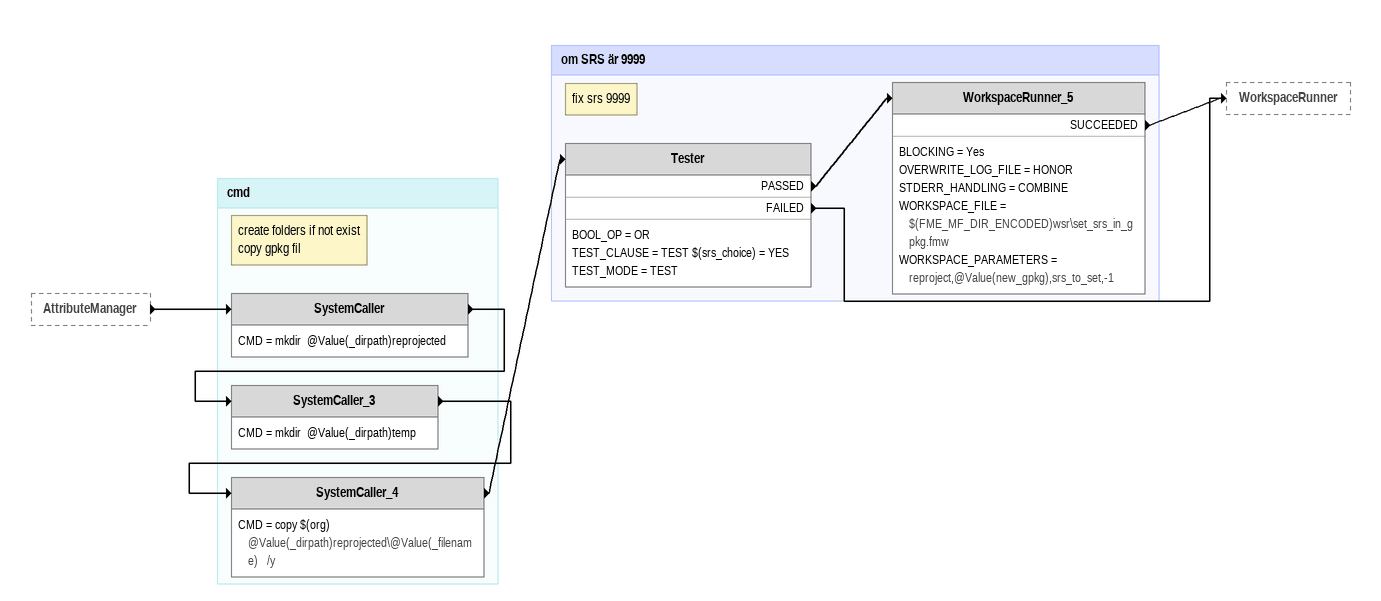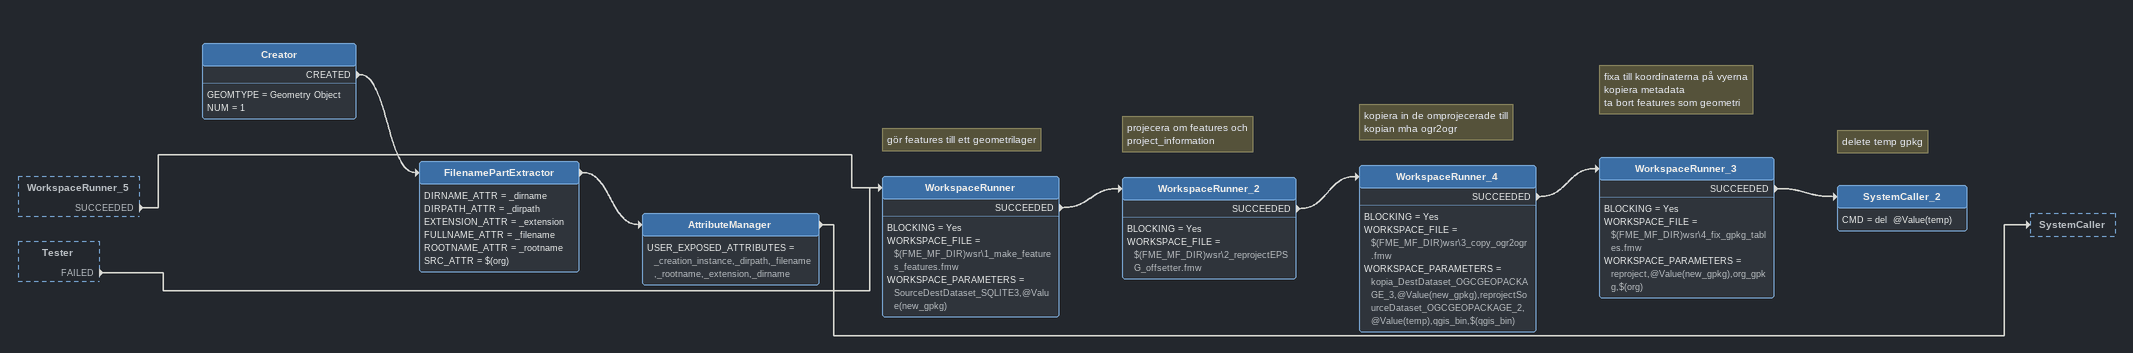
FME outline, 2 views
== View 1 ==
AttributeManager [outside]
    -> SystemCaller

Bookmark: cmd
Note: create folders if not exist / copy gpkg fil
SystemCaller
    CMD = mkdir  @Value(_dirpath)reprojected
    -> SystemCaller_3
SystemCaller_3
    CMD = mkdir  @Value(_dirpath)temp
    -> SystemCaller_4
SystemCaller_4
    CMD = copy $(org) @Value(_dirpath)reprojected\@Value(_filename)   /y
    -> Tester

Bookmark: om SRS är 9999
Note: fix srs 9999
Tester
    BOOL_OP = OR
    TEST_CLAUSE = TEST $(srs_choice) = YES
    TEST_MODE = TEST
    PASSED -> WorkspaceRunner_5
    FAILED -> WorkspaceRunner
WorkspaceRunner_5
    BLOCKING = Yes
    OVERWRITE_LOG_FILE = HONOR
    STDERR_HANDLING = COMBINE
    WORKSPACE_FILE = $(FME_MF_DIR_ENCODED)wsr\set_srs_in_gpkg.fmw
    WORKSPACE_PARAMETERS = reproject,@Value(new_gpkg),srs_to_set,-1
    SUCCEEDED -> WorkspaceRunner

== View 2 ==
WorkspaceRunner_5 [outside]
    SUCCEEDED -> WorkspaceRunner
Tester [outside]
    FAILED -> WorkspaceRunner
Creator
    GEOMTYPE = Geometry Object
    NUM = 1
    CREATED -> FilenamePartExtractor
FilenamePartExtractor
    DIRNAME_ATTR = _dirname
    DIRPATH_ATTR = _dirpath
    EXTENSION_ATTR = _extension
    FULLNAME_ATTR = _filename
    ROOTNAME_ATTR = _rootname
    SRC_ATTR = $(org)
    -> AttributeManager
AttributeManager
    USER_EXPOSED_ATTRIBUTES = _creation_instance,_dirpath,_filename,_rootname,_extension,_dirname
    -> SystemCaller
Note: gör features till ett geometrilager
WorkspaceRunner
    BLOCKING = Yes
    WORKSPACE_FILE = $(FME_MF_DIR)wsr\1_make_features_features.fmw
    WORKSPACE_PARAMETERS = SourceDestDataset_SQLITE3,@Value(new_gpkg)
    SUCCEEDED -> WorkspaceRunner_2
Note: projecera om features och project_information
WorkspaceRunner_2
    BLOCKING = Yes
    WORKSPACE_FILE = $(FME_MF_DIR)wsr\2_reprojectEPSG_offsetter.fmw
    SUCCEEDED -> WorkspaceRunner_4
Note: kopiera in de omprojecerade till kopian mha ogr2ogr
WorkspaceRunner_4
    BLOCKING = Yes
    WORKSPACE_FILE = $(FME_MF_DIR)wsr\3_copy_ogr2ogr.fmw
    WORKSPACE_PARAMETERS = kopia_DestDataset_OGCGEOPACKAGE_3,@Value(new_gpkg),reprojectSourceDataset_OGCGEOPACKAGE_2,@Value(temp),qgis_bin,$(qgis_bin)
    SUCCEEDED -> WorkspaceRunner_3
Note: fixa till koordinaterna på vyerna / kopiera metadata / ta bort features som geometri
WorkspaceRunner_3
    BLOCKING = Yes
    WORKSPACE_FILE = $(FME_MF_DIR)wsr\4_fix_gpkg_tables.fmw
    WORKSPACE_PARAMETERS = reproject,@Value(new_gpkg),org_gpkg,$(org)
    SUCCEEDED -> SystemCaller_2
Note: delete temp gpkg
SystemCaller_2
    CMD = del  @Value(temp)
